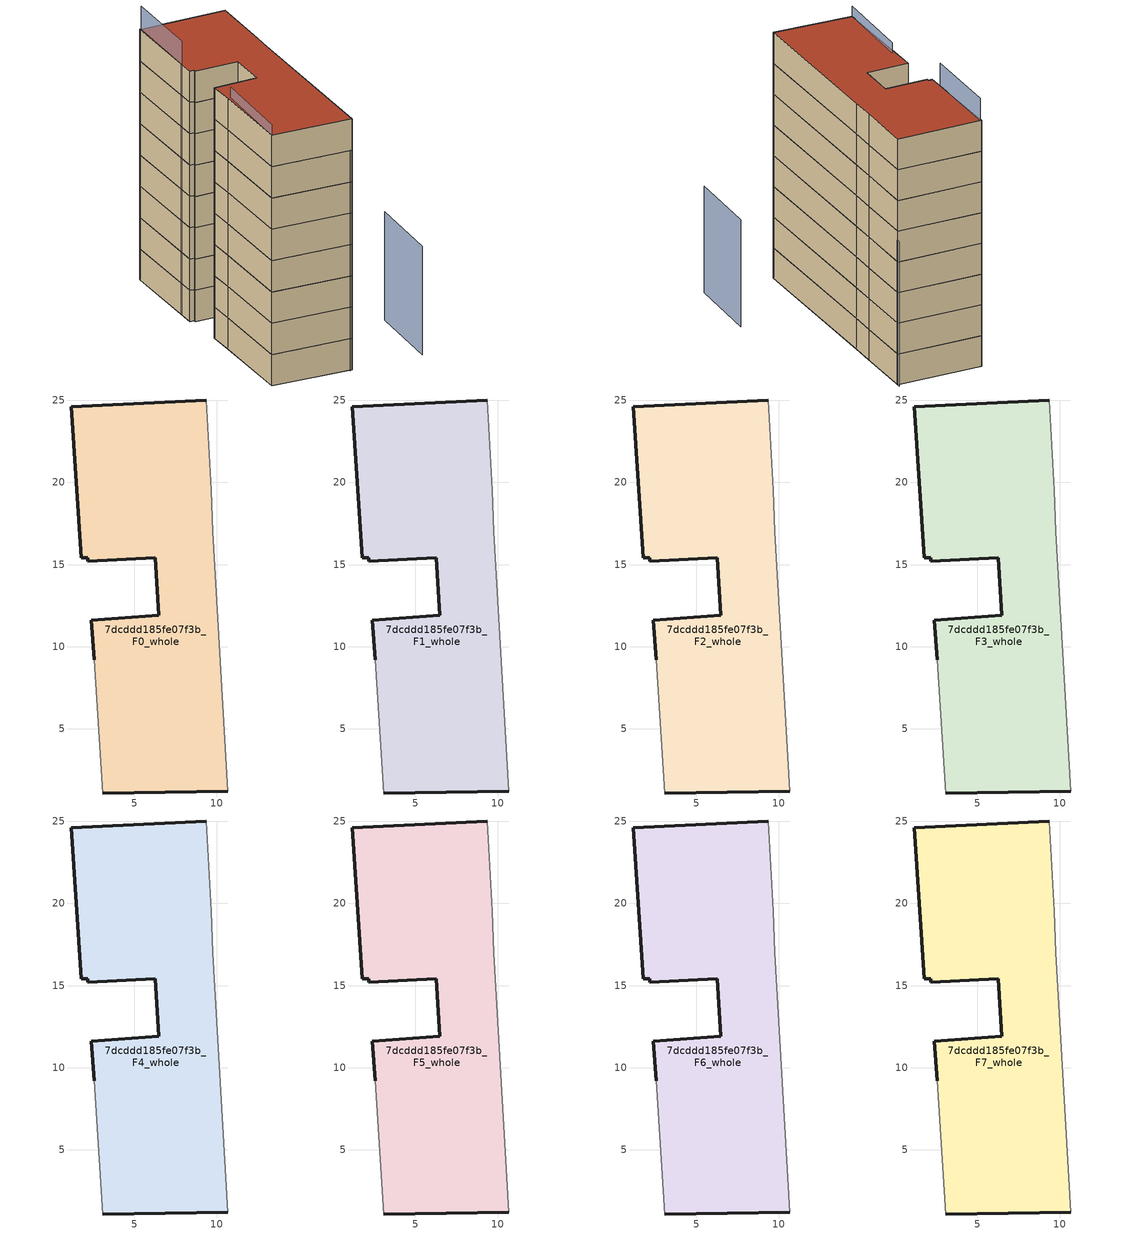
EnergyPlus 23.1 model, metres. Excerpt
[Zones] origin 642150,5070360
7dcddd185fe07f3b_F0_whole
 floor ground (EU_floor_Construction): 10.67,1.2 9.77,17 9.67,19.51 9.37,25.01 1.17,24.62 1.77,15.41 2.17,15.41 2.17,15.21 6.27,15.41 6.46,11.91 2.36,11.61 2.56,9.21 3.06,1.1 z0
 wall outside (EU_wall_Construction): 2.56,9.21 2.36,11.61 6.46,11.91 6.27,15.41 2.17,15.21 2.17,15.41 1.77,15.41 1.17,24.62 9.37,25.01 / 10.67,1.2 3.06,1.1 z0:3
 wall adiabatic (EU_wall_Construction): 9.37,25.01 9.67,19.51 9.77,17 10.67,1.2 / 3.06,1.1 2.56,9.21 z0:3
7dcddd185fe07f3b_F1_whole
 floor to 7dcddd185fe07f3b_F0_whole (EU_floor_Construction): 10.67,1.2 9.77,17 9.67,19.51 9.37,25.01 1.17,24.62 1.76,15.41 2.17,15.41 2.17,15.21 6.26,15.41 6.46,11.91 2.36,11.61 2.56,9.21 3.06,1.1 z3
 wall outside (EU_wall_Construction): 2.56,9.21 2.36,11.61 6.46,11.91 6.27,15.41 2.17,15.21 2.17,15.41 1.77,15.41 1.17,24.62 9.37,25.01 / 10.67,1.2 3.06,1.1 z3:6
 wall adiabatic (EU_wall_Construction): 9.37,25.01 9.67,19.51 9.77,17 10.67,1.2 / 3.06,1.1 2.56,9.21 z3:6
7dcddd185fe07f3b_F2_whole
 floor to 7dcddd185fe07f3b_F1_whole (EU_floor_Construction): 10.67,1.2 9.77,17 9.67,19.51 9.37,25.01 1.17,24.62 1.76,15.41 2.17,15.41 2.17,15.21 6.26,15.41 6.46,11.91 2.36,11.61 2.56,9.21 3.06,1.1 z6
 wall outside (EU_wall_Construction): 2.56,9.21 2.36,11.61 6.46,11.91 6.27,15.41 2.17,15.21 2.17,15.41 1.77,15.41 1.17,24.62 9.37,25.01 / 10.67,1.2 3.06,1.1 z6:9
 wall adiabatic (EU_wall_Construction): 9.37,25.01 9.67,19.51 9.77,17 10.67,1.2 / 3.06,1.1 2.56,9.21 z6:9
7dcddd185fe07f3b_F3_whole
 floor to 7dcddd185fe07f3b_F2_whole (EU_floor_Construction): 10.67,1.2 9.77,17 9.67,19.51 9.37,25.01 1.17,24.62 1.76,15.41 2.17,15.41 2.17,15.21 6.26,15.41 6.46,11.91 2.36,11.61 2.56,9.21 3.06,1.1 z9
 wall outside (EU_wall_Construction): 2.56,9.21 2.36,11.61 6.46,11.91 6.27,15.41 2.17,15.21 2.17,15.41 1.77,15.41 1.17,24.62 9.37,25.01 / 10.67,1.2 3.06,1.1 z9:12
 wall adiabatic (EU_wall_Construction): 9.37,25.01 9.67,19.51 9.77,17 10.67,1.2 / 3.06,1.1 2.56,9.21 z9:12
7dcddd185fe07f3b_F4_whole
 floor to 7dcddd185fe07f3b_F3_whole (EU_floor_Construction): 10.67,1.2 9.77,17 9.67,19.51 9.37,25.01 1.17,24.62 1.76,15.41 2.17,15.41 2.17,15.21 6.26,15.41 6.46,11.91 2.36,11.61 2.56,9.21 3.06,1.1 z12
 wall outside (EU_wall_Construction): 2.56,9.21 2.36,11.61 6.46,11.91 6.27,15.41 2.17,15.21 2.17,15.41 1.77,15.41 1.17,24.62 9.37,25.01 / 10.67,1.2 3.06,1.1 z12:15
 wall adiabatic (EU_wall_Construction): 9.37,25.01 9.67,19.51 9.77,17 10.67,1.2 / 3.06,1.1 2.56,9.21 z12:15
7dcddd185fe07f3b_F5_whole
 floor to 7dcddd185fe07f3b_F4_whole (EU_floor_Construction): 10.67,1.2 9.77,17 9.67,19.51 9.37,25.01 1.17,24.62 1.76,15.41 2.17,15.41 2.17,15.21 6.26,15.41 6.46,11.91 2.36,11.61 2.56,9.21 3.06,1.1 z15
 wall outside (EU_wall_Construction): 2.56,9.21 2.36,11.61 6.46,11.91 6.27,15.41 2.17,15.21 2.17,15.41 1.77,15.41 1.17,24.62 9.37,25.01 / 10.67,1.2 3.06,1.1 z15:18
 wall adiabatic (EU_wall_Construction): 9.37,25.01 9.67,19.51 9.77,17 10.67,1.2 / 3.06,1.1 2.56,9.21 z15:18
7dcddd185fe07f3b_F6_whole
 floor to 7dcddd185fe07f3b_F5_whole (EU_floor_Construction): 10.67,1.2 9.77,17 9.67,19.51 9.37,25.01 1.17,24.62 1.76,15.41 2.17,15.41 2.17,15.21 6.26,15.41 6.46,11.91 2.36,11.61 2.56,9.21 3.06,1.1 z18
 wall outside (EU_wall_Construction): 2.56,9.21 2.36,11.61 6.46,11.91 6.27,15.41 2.17,15.21 2.17,15.41 1.77,15.41 1.17,24.62 9.37,25.01 / 10.67,1.2 3.06,1.1 z18:21
 wall adiabatic (EU_wall_Construction): 9.37,25.01 9.67,19.51 9.77,17 10.67,1.2 / 3.06,1.1 2.56,9.21 z18:21
7dcddd185fe07f3b_F7_whole
 floor to 7dcddd185fe07f3b_F6_whole (EU_floor_Construction): 10.67,1.2 9.77,17 9.67,19.51 9.37,25.01 1.17,24.62 1.76,15.41 2.17,15.41 2.17,15.21 6.26,15.41 6.46,11.91 2.36,11.61 2.56,9.21 3.06,1.1 z21
 wall outside (EU_wall_Construction): 2.56,9.21 2.36,11.61 6.46,11.91 6.27,15.41 2.17,15.21 2.17,15.41 1.77,15.41 1.17,24.62 9.37,25.01 / 10.67,1.2 3.06,1.1 z21:24
 wall adiabatic (EU_wall_Construction): 9.37,25.01 9.67,19.51 9.77,17 10.67,1.2 / 3.06,1.1 2.56,9.21 z21:24
 roof outside (EU_roof_Construction): 9.37,25.01 9.67,19.51 9.77,17 10.67,1.2 3.06,1.1 2.56,9.21 2.36,11.61 6.46,11.91 6.27,15.41 2.17,15.21 2.17,15.41 1.77,15.41 1.17,24.62 z24
shading: 2.85,9.21 3.06,1.1 z0:25; 17.36,1.38 17.17,8.8 z0:10.4; 1.29,24.62 1.66,16.91 z0:26.2; 10.43,1.09 9.67,19.37 z0:21.1; 9.66,19.24 9.36,25.24 z0:14.1
[Building]
EU S2 Campaign: North Axis=0; Terrain=City; Solar Distribution=FullExterior
[Site:Location]
Lyon-Bron: Latitude=45.75; Longitude=5; Time Zone=1; Elevation=198
[SizingPeriod:WeatherFileDays]
AnnualSizingPeriod: Begin Month=1; Begin Day of Month=1; End Month=12; End Day of Month=31; Day of Week for Start Day=Monday; Use Weather File Daylight Saving Period=No; Use Weather File Rain and Snow Indicators=No
[MATERIAL]
EU_InternalMass_Material: Roughness=MediumRough; Thickness=0.1; Conductivity=1; Density=1800; Specific Heat=900; Thermal Absorptance=0.9; Solar Absorptance=0.7; Visible Absorptance=0.7
[MATERIAL:NOMASS] Roughness=MediumRough; Thermal Absorptance=0.9; Solar Absorptance=0.7; Visible Absorptance=0.7
Name | Thermal Resistance
EU_wall_NoMass | 0.776494
EU_roof_NoMass | 0.486893
EU_floor_NoMass | 0.421597
[CONSTRUCTION]
EU_wall_Construction: EU_wall_NoMass
EU_roof_Construction: EU_roof_NoMass
EU_floor_Construction: EU_floor_NoMass
EU_InternalMass_Construction: EU_InternalMass_Material
[ZONE] Type=1; Multiplier=1; Ceiling Height=autocalculate; Floor Area=autocalculate; Part of Total Floor Area=Yes
Name | Volume
7dcddd185fe07f3b_F0_whole | 514.356
7dcddd185fe07f3b_F1_whole; 7dcddd185fe07f3b_F2_whole; 7dcddd185fe07f3b_F3_whole; 7dcddd185fe07f3b_F4_whole; 7dcddd185fe07f3b_F5_whole; 7dcddd185fe07f3b_F6_whole; 7dcddd185fe07f3b_F7_whole | 514.357
[INTERNALMASS] Construction=EU_InternalMass_Construction; Surface Area=171.452
Name | Zone or ZoneList
7dcddd185fe07f3b_F0_whole_EU_InternalMass | 7dcddd185fe07f3b_F0_whole
7dcddd185fe07f3b_F1_whole_EU_InternalMass | 7dcddd185fe07f3b_F1_whole
7dcddd185fe07f3b_F2_whole_EU_InternalMass | 7dcddd185fe07f3b_F2_whole
7dcddd185fe07f3b_F3_whole_EU_InternalMass | 7dcddd185fe07f3b_F3_whole
7dcddd185fe07f3b_F4_whole_EU_InternalMass | 7dcddd185fe07f3b_F4_whole
7dcddd185fe07f3b_F5_whole_EU_InternalMass | 7dcddd185fe07f3b_F5_whole
7dcddd185fe07f3b_F6_whole_EU_InternalMass | 7dcddd185fe07f3b_F6_whole
7dcddd185fe07f3b_F7_whole_EU_InternalMass | 7dcddd185fe07f3b_F7_whole
[OTHEREQUIPMENT] Fuel Type=Electricity; Design Level Calculation Method=Watts/Area; Power per Zone Floor Area=1; Fraction Latent=0; Fraction Radiant=0; Fraction Lost=0; Carbon Dioxide Generation Rate=0; EndUse Subcategory=EU_Step8_InternalGains
Name | Zone or ZoneList or Space or SpaceList | Schedule
EU_Step8_InternalGain_7dcddd185fe07f3b_F0_whole_f000 | 7dcddd185fe07f3b_F0_whole | EU_Step8_GainSchedule_7dcddd185fe07f3b_F0_whole_f000
EU_Step8_InternalGain_7dcddd185fe07f3b_F1_whole_f000 | 7dcddd185fe07f3b_F1_whole | EU_Step8_GainSchedule_7dcddd185fe07f3b_F1_whole_f000
EU_Step8_InternalGain_7dcddd185fe07f3b_F2_whole_f000 | 7dcddd185fe07f3b_F2_whole | EU_Step8_GainSchedule_7dcddd185fe07f3b_F2_whole_f000
EU_Step8_InternalGain_7dcddd185fe07f3b_F3_whole_f000 | 7dcddd185fe07f3b_F3_whole | EU_Step8_GainSchedule_7dcddd185fe07f3b_F3_whole_f000
EU_Step8_InternalGain_7dcddd185fe07f3b_F4_whole_f000 | 7dcddd185fe07f3b_F4_whole | EU_Step8_GainSchedule_7dcddd185fe07f3b_F4_whole_f000
EU_Step8_InternalGain_7dcddd185fe07f3b_F5_whole_f000 | 7dcddd185fe07f3b_F5_whole | EU_Step8_GainSchedule_7dcddd185fe07f3b_F5_whole_f000
EU_Step8_InternalGain_7dcddd185fe07f3b_F6_whole_f000 | 7dcddd185fe07f3b_F6_whole | EU_Step8_GainSchedule_7dcddd185fe07f3b_F6_whole_f000
EU_Step8_InternalGain_7dcddd185fe07f3b_F7_whole_f000 | 7dcddd185fe07f3b_F7_whole | EU_Step8_GainSchedule_7dcddd185fe07f3b_F7_whole_f000
[ZONEVENTILATION:DESIGNFLOWRATE] Schedule=EU_AlwaysOn; Design Flow Rate Calculation Method=AirChanges/Hour; Air Changes per Hour=0.693814; Ventilation Type=Natural; Fan Pressure Rise=0; Fan Total Efficiency=1; Constant Term Coefficient=1; Temperature Term Coefficient=0; Velocity Term Coefficient=0; Velocity Squared Term Coefficient=0; Minimum Indoor Temperature=-100; Maximum Indoor Temperature=100; Delta Temperature=-100; Minimum Outdoor Temperature=-100; Maximum Outdoor Temperature=100; Maximum Wind Speed=40
Name | Zone or ZoneList or Space or SpaceList
EU_ConstantAir_7dcddd185fe07f3b_F0_whole | 7dcddd185fe07f3b_F0_whole
EU_ConstantAir_7dcddd185fe07f3b_F1_whole | 7dcddd185fe07f3b_F1_whole
EU_ConstantAir_7dcddd185fe07f3b_F2_whole | 7dcddd185fe07f3b_F2_whole
EU_ConstantAir_7dcddd185fe07f3b_F3_whole | 7dcddd185fe07f3b_F3_whole
EU_ConstantAir_7dcddd185fe07f3b_F4_whole | 7dcddd185fe07f3b_F4_whole
EU_ConstantAir_7dcddd185fe07f3b_F5_whole | 7dcddd185fe07f3b_F5_whole
EU_ConstantAir_7dcddd185fe07f3b_F6_whole | 7dcddd185fe07f3b_F6_whole
EU_ConstantAir_7dcddd185fe07f3b_F7_whole | 7dcddd185fe07f3b_F7_whole
[HVACTEMPLATE:THERMOSTAT] Constant Heating Setpoint=20; Constant Cooling Setpoint=50
EU_HeatOnly_7dcddd185fe07f3b_F0_whole; EU_HeatOnly_7dcddd185fe07f3b_F1_whole; EU_HeatOnly_7dcddd185fe07f3b_F2_whole; EU_HeatOnly_7dcddd185fe07f3b_F3_whole; EU_HeatOnly_7dcddd185fe07f3b_F4_whole; EU_HeatOnly_7dcddd185fe07f3b_F5_whole; EU_HeatOnly_7dcddd185fe07f3b_F6_whole; EU_HeatOnly_7dcddd185fe07f3b_F7_whole
[HVACTEMPLATE:ZONE:IDEALLOADSAIRSYSTEM] System Availability Schedule=EU_AlwaysOn; Maximum Heating Supply Air Temperature=50; Minimum Cooling Supply Air Temperature=13; Maximum Heating Supply Air Humidity Ratio=0.0156; Minimum Cooling Supply Air Humidity Ratio=0.0077; Heating Limit=NoLimit; Cooling Limit=NoLimit; Heating Availability Schedule=EU_AlwaysOn; Cooling Availability Schedule=EU_CoolingOff; Dehumidification Control Type=ConstantSensibleHeatRatio; Cooling Sensible Heat Ratio=0.7; Dehumidification Setpoint=60; Humidification Control Type=None; Humidification Setpoint=30; Outdoor Air Method=None; Outdoor Air Flow Rate per Person=0.00944; Outdoor Air Flow Rate per Zone Floor Area=0; Outdoor Air Flow Rate per Zone=0; Demand Controlled Ventilation Type=None; Outdoor Air Economizer Type=NoEconomizer; Heat Recovery Type=None; Sensible Heat Recovery Effectiveness=0.7; Latent Heat Recovery Effectiveness=0.65
Name | Template Thermostat
7dcddd185fe07f3b_F0_whole | EU_HeatOnly_7dcddd185fe07f3b_F0_whole
7dcddd185fe07f3b_F1_whole | EU_HeatOnly_7dcddd185fe07f3b_F1_whole
7dcddd185fe07f3b_F2_whole | EU_HeatOnly_7dcddd185fe07f3b_F2_whole
7dcddd185fe07f3b_F3_whole | EU_HeatOnly_7dcddd185fe07f3b_F3_whole
7dcddd185fe07f3b_F4_whole | EU_HeatOnly_7dcddd185fe07f3b_F4_whole
7dcddd185fe07f3b_F5_whole | EU_HeatOnly_7dcddd185fe07f3b_F5_whole
7dcddd185fe07f3b_F6_whole | EU_HeatOnly_7dcddd185fe07f3b_F6_whole
7dcddd185fe07f3b_F7_whole | EU_HeatOnly_7dcddd185fe07f3b_F7_whole
[SIZING:ZONE] Zone Cooling Design Supply Air Temperature Input Method=SupplyAirTemperature; Zone Cooling Design Supply Air Temperature=13; Zone Heating Design Supply Air Temperature Input Method=SupplyAirTemperature; Zone Heating Design Supply Air Temperature=50; Zone Cooling Design Supply Air Humidity Ratio=0.008; Zone Heating Design Supply Air Humidity Ratio=0.008; Cooling Design Air Flow Method=DesignDay; Cooling Design Air Flow Rate=0; Cooling Minimum Air Flow per Zone Floor Area=0.000762; Cooling Minimum Air Flow=0; Cooling Minimum Air Flow Fraction=0.2; Heating Design Air Flow Method=DesignDay; Heating Design Air Flow Rate=0; Heating Maximum Air Flow per Zone Floor Area=0.002032; Heating Maximum Air Flow=0.141576; Heating Maximum Air Flow Fraction=0.3; Account for Dedicated Outdoor Air System=No; Dedicated Outdoor Air System Control Strategy=NeutralSupplyAir; Dedicated Outdoor Air Low Setpoint Temperature for Design=autosize; Dedicated Outdoor Air High Setpoint Temperature for Design=autosize; Zone Load Sizing Method=Sensible Load Only No Latent Load; Zone Latent Cooling Design Supply Air Humidity Ratio Input Method=HumidityRatioDifference; Zone Cooling Design Supply Air Humidity Ratio Difference=0.005; Zone Latent Heating Design Supply Air Humidity Ratio Input Method=HumidityRatioDifference; Zone Humidification Design Supply Air Humidity Ratio Difference=0.005
7dcddd185fe07f3b_F0_whole; 7dcddd185fe07f3b_F1_whole; 7dcddd185fe07f3b_F2_whole; 7dcddd185fe07f3b_F3_whole; 7dcddd185fe07f3b_F4_whole; 7dcddd185fe07f3b_F5_whole; 7dcddd185fe07f3b_F6_whole; 7dcddd185fe07f3b_F7_whole
[SCHEDULE:CONSTANT]
Name | Hourly Value
EU_AlwaysOn | 1
EU_CoolingOff | 0
[SCHEDULE:FILE] Column Number=1; Rows to Skip at Top=0; Number of Hours of Data=8760; Column Separator=Comma; Interpolate to Timestep=No; Minutes per Item=60; Adjust Schedule for Daylight Savings=Yes
Name | File
EU_Step8_GainSchedule_7dcddd185fe07f3b_F0_whole_f000 | ../../schedules/7dcddd185fe07f3b/7dcddd185fe07f3b_F0_whole_f000_gain.csv
EU_Step8_GainSchedule_7dcddd185fe07f3b_F1_whole_f000 | ../../schedules/7dcddd185fe07f3b/7dcddd185fe07f3b_F1_whole_f000_gain.csv
EU_Step8_GainSchedule_7dcddd185fe07f3b_F2_whole_f000 | ../../schedules/7dcddd185fe07f3b/7dcddd185fe07f3b_F2_whole_f000_gain.csv
EU_Step8_GainSchedule_7dcddd185fe07f3b_F3_whole_f000 | ../../schedules/7dcddd185fe07f3b/7dcddd185fe07f3b_F3_whole_f000_gain.csv
EU_Step8_GainSchedule_7dcddd185fe07f3b_F4_whole_f000 | ../../schedules/7dcddd185fe07f3b/7dcddd185fe07f3b_F4_whole_f000_gain.csv
EU_Step8_GainSchedule_7dcddd185fe07f3b_F5_whole_f000 | ../../schedules/7dcddd185fe07f3b/7dcddd185fe07f3b_F5_whole_f000_gain.csv
EU_Step8_GainSchedule_7dcddd185fe07f3b_F6_whole_f000 | ../../schedules/7dcddd185fe07f3b/7dcddd185fe07f3b_F6_whole_f000_gain.csv
EU_Step8_GainSchedule_7dcddd185fe07f3b_F7_whole_f000 | ../../schedules/7dcddd185fe07f3b/7dcddd185fe07f3b_F7_whole_f000_gain.csv
